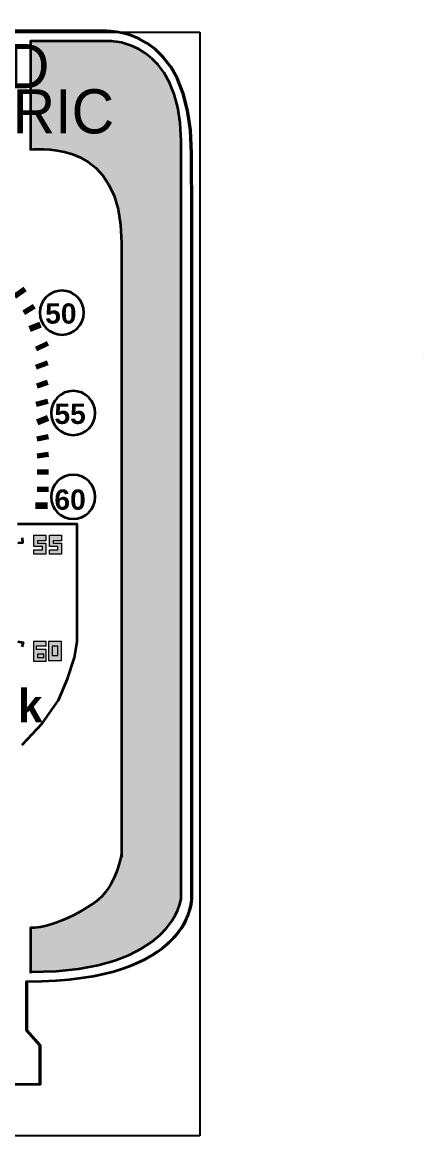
# Model space of a CAD drawing. Header units: inches. Extents: x -6.9 to 20.9, y -22.8 to -6.4.
# Drawn here: x 15.46 to 20.92, y -21.49 to -6.35 of the extents above; entities that cross this region are included whole.
import ezdxf

# ---------------------------------------------------------------- set-up
doc = ezdxf.new("R2010")
doc.units = ezdxf.units.IN
doc.header["$MEASUREMENT"] = 0
for name, color, linetype in [('Decorations', 7, 'Continuous'), ('Gold Things', 7, 'Continuous'), ('Parts Outlines', 7, 'Continuous'), ('Text', 7, 'Continuous'), ('Transoceanic Image', 7, 'Continuous')]:
    doc.layers.add(name, color=color, linetype=linetype)
picture_1 = doc.add_image_def('image1.png', size_in_pixel=(866, 978))

msp = doc.modelspace()

# ---------------------------------------------------------------- hatches: boundary and pattern name
at = {"layer": 'Decorations', "true_color": 0x231f20}
h = msp.add_hatch(color=179, dxfattribs=at)
h.dxf.hatch_style = 2
h.paths.add_polyline_path([(15.617, -13.582), (15.617, -13.526), (15.733, -13.526), (15.733, -13.478), (15.617, -13.478), (15.617, -13.325), (15.769, -13.325), (15.78, -13.325), (15.78, -13.403), (15.668, -13.403), (15.668, -13.436), (15.78, -13.436), (15.78, -13.582)])
h = msp.add_hatch(color=179, dxfattribs=at)
h.dxf.hatch_style = 2
h.paths.add_polyline_path([(15.828, -13.582), (15.828, -13.526), (15.944, -13.526), (15.944, -13.478), (15.828, -13.478), (15.828, -13.325), (15.98, -13.325), (15.991, -13.325), (15.991, -13.403), (15.879, -13.403), (15.879, -13.436), (15.991, -13.436), (15.991, -13.582)])
h = msp.add_hatch(color=179, dxfattribs=at)
h.dxf.hatch_style = 2
h.paths.add_polyline_path([(15.612, -14.77), (15.612, -15.038), (15.784, -15.038), (15.784, -14.88), (15.651, -14.88), (15.651, -14.832), (15.784, -14.831), (15.784, -14.77)])
h = msp.add_hatch(color=179, dxfattribs=at)
h.dxf.hatch_style = 2
h.paths.add_polyline_path([(15.816, -14.77), (15.816, -15.028), (15.991, -15.028), (15.991, -14.77)])
at = {"layer": 'Gold Things', "true_color": 0xf8ed31}
h = msp.add_hatch(color=2, dxfattribs=at)
h.dxf.hatch_style = 2
edge = h.paths.add_edge_path()
edge.add_spline(control_points=[(15.573, -19.262), (17.533, -19.262), (17.62, -18.263), (17.62, -18.263), (17.62, -18.263), (17.62, -18.133), (17.62, -18.133), (17.62, -18.133), (17.62, -8.85), (17.62, -8.85), (17.62, -8.85), (17.62, -7.964), (17.62, -7.964), (17.599, -6.593), (16.66, -6.612), (16.66, -6.612), (16.66, -6.612), (16.431, -6.609), (16.431, -6.609), (16.431, -6.609), (15.573, -6.612), (15.573, -6.612), (15.573, -6.612), (15.573, -8.082), (15.573, -8.082), (15.736, -8.082), (16.808, -7.952), (16.808, -9.351), (16.808, -17.703), (16.808, -17.703), (16.808, -17.703), (16.808, -17.703), (16.808, -17.665), (16.808, -17.665), (16.808, -17.665), (16.736, -18.12), (16.445, -18.318), (15.894, -18.694), (15.573, -18.665), (15.573, -18.665), (15.573, -18.665), (15.573, -19.282), (15.573, -19.282)], knot_values=[0, 0, 0, 0, 0.035278, 0.035278, 0.035278, 0.070556, 0.070556, 0.070556, 0.105833, 0.105833, 0.105833, 0.141111, 0.141111, 0.141111, 0.176389, 0.176389, 0.176389, 0.211667, 0.211667, 0.211667, 0.246944, 0.246944, 0.246944, 0.282222, 0.282222, 0.282222, 0.3175, 0.3175, 0.3175, 0.352778, 0.352778, 0.352778, 0.388056, 0.388056, 0.388056, 0.423333, 0.423333, 0.423333, 0.458611, 0.458611, 0.458611, 0.493889, 0.493889, 0.493889, 0.493889], degree=3, periodic=0)
edge.add_line((15.573, -19.282), (15.573, -19.262))

# ---------------------------------------------------------------- linework, layer by layer
at = {"layer": 'Decorations', "color": 179, "lineweight": 70, "true_color": 0x231f20}
for points in [[(15.357, -10.078), (15.496, -9.977)], [(15.478, -10.301), (15.619, -10.215)], [(15.646, -10.793), (15.808, -10.716)], [(15.646, -11.044), (15.808, -10.982)], [(15.661, -11.298), (15.808, -11.245)], [(15.646, -11.545), (15.808, -11.503)], [(15.661, -12.016), (15.816, -11.983)], [(15.661, -12.246), (15.816, -12.224)], [(15.661, -12.466), (15.816, -12.466)], [(15.661, -12.7), (15.816, -12.7)]]:
    msp.add_lwpolyline(points, dxfattribs=at)
at = {"layer": 'Decorations', "color": 179, "lineweight": 106, "true_color": 0x231f20}
for points in [[(15.702, -10.465), (15.555, -10.525)], [(15.808, -11.735), (15.661, -11.795)], [(15.8, -12.929), (15.641, -12.929)]]:
    msp.add_lwpolyline(points, dxfattribs=at)
at = {"layer": 'Decorations', "color": 179, "lineweight": 35, "true_color": 0x231f20}
for points in [[(20.92, -10.882), (20.92, -10.882)], [(15.458, -16.175), (15.728, -15.887), (15.951, -15.569), (16.075, -15.281), (16.169, -14.987), (16.204, -14.77), (16.204, -13.176), (15.393, -13.176)], [(15.458, -13.364), (15.463, -13.429), (15.399, -13.435)], [(15.399, -14.77), (15.469, -14.787), (15.452, -14.846)], [(15.698, -20.261), (15.698, -20.261)], [(15.698, -20.726), (15.698, -20.726)]]:
    msp.add_lwpolyline(points, dxfattribs=at)
at = {"layer": 'Decorations', "lineweight": 0}
for points in [[(15.617, -13.582), (15.617, -13.526), (15.733, -13.526), (15.733, -13.478), (15.617, -13.478), (15.617, -13.325), (15.769, -13.325), (15.78, -13.325), (15.78, -13.403), (15.668, -13.403), (15.668, -13.436), (15.78, -13.436), (15.78, -13.582), (15.617, -13.582)], [(15.828, -13.582), (15.828, -13.526), (15.944, -13.526), (15.944, -13.478), (15.828, -13.478), (15.828, -13.325), (15.98, -13.325), (15.991, -13.325), (15.991, -13.403), (15.879, -13.403), (15.879, -13.436), (15.991, -13.436), (15.991, -13.582), (15.828, -13.582)], [(15.612, -14.77), (15.612, -15.038), (15.784, -15.038), (15.784, -14.88), (15.651, -14.88), (15.651, -14.832), (15.784, -14.831), (15.784, -14.77), (15.612, -14.77)], [(15.816, -14.77), (15.816, -15.028), (15.991, -15.028), (15.991, -14.77), (15.816, -14.77)], [(15.666, -14.942), (15.666, -14.989), (15.75, -14.989), (15.75, -14.942), (15.666, -14.942)], [(15.866, -14.837), (15.866, -14.961), (15.941, -14.961), (15.941, -14.837), (15.866, -14.837)]]:
    msp.add_lwpolyline(points, dxfattribs=at)
at = {"layer": 'Decorations', "color": 179, "lineweight": 35, "true_color": 0x231f20}
msp.add_open_spline([(17.76, -8.996), (17.76, -8.996), (17.76, -18.174), (17.76, -18.174), (17.76, -18.174), (17.76, -18.263), (17.76, -18.263), (17.76, -18.263), (17.779, -19.394), (15.516, -19.394), (15.516, -19.394), (15.516, -19.465), (15.516, -19.465), (15.516, -19.465), (15.516, -20.06), (15.516, -20.06), (15.516, -20.06), (15.698, -20.261), (15.698, -20.261), (15.698, -20.261), (15.698, -20.708), (15.698, -20.708), (15.698, -20.708), (15.698, -20.79), (15.698, -20.79), (15.698, -20.79), (6.638, -20.79), (6.638, -20.79), (6.638, -20.79), (6.638, -20.261), (6.638, -20.261), (6.638, -20.261), (6.82, -20.077), (6.82, -20.077), (6.82, -20.077), (6.82, -19.415), (6.82, -19.415), (4.557, -19.415), (4.577, -18.239), (4.577, -18.239), (4.577, -18.239), (4.577, -17.486), (4.577, -17.486), (4.577, -17.486), (4.577, -8.978), (4.577, -8.978), (4.577, -8.978), (4.577, -8.132), (4.577, -8.132), (4.577, -6.354), (5.797, -6.472), (5.797, -6.472), (5.797, -6.472), (6.156, -6.47), (6.156, -6.47), (6.156, -6.47), (15.875, -6.47), (15.875, -6.47), (15.875, -6.47), (16.543, -6.472), (16.543, -6.472), (16.543, -6.472), (17.754, -6.358), (17.754, -8.132), (17.754, -8.132), (17.76, -8.996), (17.76, -8.996)], degree=3, knots=[0, 0, 0, 0, 1, 1, 1, 2, 2, 2, 3, 3, 3, 4, 4, 4, 5, 5, 5, 6, 6, 6, 7, 7, 7, 8, 8, 8, 9, 9, 9, 10, 10, 10, 11, 11, 11, 12, 12, 12, 13, 13, 13, 14, 14, 14, 15, 15, 15, 16, 16, 16, 17, 17, 17, 18, 18, 18, 19, 19, 19, 20, 20, 20, 21, 21, 21, 22, 22, 22, 22], dxfattribs=at)
at = {"layer": 'Decorations', "color": 178, "lineweight": 35, "true_color": 0x020202}
for points in [[(16.298, -10.301), (16.298, -10.467), (16.164, -10.601), (15.998, -10.601), (15.833, -10.601), (15.698, -10.467), (15.698, -10.301), (15.698, -10.135), (15.833, -10.001), (15.998, -10.001), (16.164, -10.001), (16.298, -10.135), (16.298, -10.301)], [(16.451, -11.665), (16.451, -11.831), (16.317, -11.965), (16.151, -11.965), (15.986, -11.965), (15.851, -11.831), (15.851, -11.665), (15.851, -11.5), (15.986, -11.365), (16.151, -11.365), (16.317, -11.365), (16.451, -11.5), (16.451, -11.665)], [(16.451, -12.806), (16.451, -12.972), (16.317, -13.106), (16.151, -13.106), (15.986, -13.106), (15.851, -12.972), (15.851, -12.806), (15.851, -12.64), (15.986, -12.506), (16.151, -12.506), (16.317, -12.506), (16.451, -12.64), (16.451, -12.806)]]:
    msp.add_open_spline(points, degree=3, knots=[0, 0, 0, 0, 1, 1, 1, 2, 2, 2, 3, 3, 3, 4, 4, 4, 4], dxfattribs=at)
at = {"layer": 'Gold Things', "color": 179, "lineweight": 35, "true_color": 0x231f20}
for points, knots in [([(17.768, -8.996), (17.768, -8.996), (17.768, -18.174), (17.768, -18.174), (17.768, -18.174), (17.768, -18.263), (17.768, -18.263), (17.768, -18.263), (17.788, -19.394), (15.525, -19.394), (15.525, -19.394), (15.525, -19.465), (15.525, -19.465), (15.525, -19.465), (15.525, -20.06), (15.525, -20.06), (15.525, -20.06), (15.707, -20.261), (15.707, -20.261), (15.707, -20.261), (15.707, -20.708), (15.707, -20.708), (15.707, -20.708), (15.707, -20.79), (15.707, -20.79), (15.707, -20.79), (6.647, -20.79), (6.647, -20.79), (6.647, -20.79), (6.647, -20.261), (6.647, -20.261), (6.647, -20.261), (6.829, -20.077), (6.829, -20.077), (6.829, -20.077), (6.829, -19.415), (6.829, -19.415), (4.566, -19.415), (4.586, -18.239), (4.586, -18.239), (4.586, -18.239), (4.586, -17.486), (4.586, -17.486), (4.586, -17.486), (4.586, -8.978), (4.586, -8.978), (4.586, -8.978), (4.586, -8.132), (4.586, -8.132), (4.586, -6.354), (5.806, -6.472), (5.806, -6.472), (5.806, -6.472), (6.165, -6.47), (6.165, -6.47), (6.165, -6.47), (15.884, -6.47), (15.884, -6.47), (15.884, -6.47), (16.552, -6.472), (16.552, -6.472), (16.552, -6.472), (17.763, -6.358), (17.763, -8.132), (17.763, -8.132), (17.768, -8.996), (17.768, -8.996)], [0, 0, 0, 0, 1, 1, 1, 2, 2, 2, 3, 3, 3, 4, 4, 4, 5, 5, 5, 6, 6, 6, 7, 7, 7, 8, 8, 8, 9, 9, 9, 10, 10, 10, 11, 11, 11, 12, 12, 12, 13, 13, 13, 14, 14, 14, 15, 15, 15, 16, 16, 16, 17, 17, 17, 18, 18, 18, 19, 19, 19, 20, 20, 20, 21, 21, 21, 22, 22, 22, 22]), ([(15.573, -19.262), (17.533, -19.262), (17.62, -18.263), (17.62, -18.263), (17.62, -18.263), (17.62, -18.133), (17.62, -18.133), (17.62, -18.133), (17.62, -8.85), (17.62, -8.85), (17.62, -8.85), (17.62, -7.964), (17.62, -7.964), (17.599, -6.593), (16.66, -6.612), (16.66, -6.612), (16.66, -6.612), (16.431, -6.609), (16.431, -6.609), (16.431, -6.609), (15.573, -6.612), (15.573, -6.612), (15.573, -6.612), (15.573, -8.082), (15.573, -8.082), (15.736, -8.082), (16.808, -7.952), (16.808, -9.351), (16.808, -17.703), (16.808, -17.703), (16.808, -17.703), (16.808, -17.703), (16.808, -17.665), (16.808, -17.665), (16.808, -17.665), (16.736, -18.12), (16.445, -18.318), (15.894, -18.694), (15.573, -18.665), (15.573, -18.665), (15.573, -18.665), (15.573, -19.282), (15.573, -19.282)], [0, 0, 0, 0, 1, 1, 1, 2, 2, 2, 3, 3, 3, 4, 4, 4, 5, 5, 5, 6, 6, 6, 7, 7, 7, 8, 8, 8, 9, 9, 9, 10, 10, 10, 11, 11, 11, 12, 12, 12, 13, 13, 13, 14, 14, 14, 14])]:
    msp.add_open_spline(points, degree=3, knots=knots, dxfattribs=at)
at = {"layer": 'Parts Outlines', "color": 179, "lineweight": 35, "true_color": 0x231f20}
msp.add_open_spline([(17.76, -8.996), (17.76, -8.996), (17.76, -18.174), (17.76, -18.174), (17.76, -18.174), (17.76, -18.263), (17.76, -18.263), (17.76, -18.263), (17.779, -19.394), (15.516, -19.394), (15.516, -19.394), (15.516, -19.465), (15.516, -19.465), (15.516, -19.465), (15.516, -20.06), (15.516, -20.06), (15.516, -20.06), (15.698, -20.261), (15.698, -20.261), (15.698, -20.261), (15.698, -20.708), (15.698, -20.708), (15.698, -20.708), (15.698, -20.79), (15.698, -20.79), (15.698, -20.79), (6.638, -20.79), (6.638, -20.79), (6.638, -20.79), (6.638, -20.261), (6.638, -20.261), (6.638, -20.261), (6.82, -20.077), (6.82, -20.077), (6.82, -20.077), (6.82, -19.415), (6.82, -19.415), (4.557, -19.415), (4.577, -18.239), (4.577, -18.239), (4.577, -18.239), (4.577, -17.486), (4.577, -17.486), (4.577, -17.486), (4.577, -8.978), (4.577, -8.978), (4.577, -8.978), (4.577, -8.132), (4.577, -8.132), (4.577, -6.354), (5.797, -6.472), (5.797, -6.472), (5.797, -6.472), (6.156, -6.47), (6.156, -6.47), (6.156, -6.47), (15.875, -6.47), (15.875, -6.47), (15.875, -6.47), (16.543, -6.472), (16.543, -6.472), (16.543, -6.472), (17.754, -6.358), (17.754, -8.132), (17.754, -8.132), (17.76, -8.996), (17.76, -8.996)], degree=3, knots=[0, 0, 0, 0, 1, 1, 1, 2, 2, 2, 3, 3, 3, 4, 4, 4, 5, 5, 5, 6, 6, 6, 7, 7, 7, 8, 8, 8, 9, 9, 9, 10, 10, 10, 11, 11, 11, 12, 12, 12, 13, 13, 13, 14, 14, 14, 15, 15, 15, 16, 16, 16, 17, 17, 17, 18, 18, 18, 19, 19, 19, 20, 20, 20, 21, 21, 21, 22, 22, 22, 22], dxfattribs=at)
at = {"layer": 'Text', "color": 179, "lineweight": 35, "true_color": 0x231f20}
msp.add_open_spline([(17.76, -8.996), (17.76, -8.996), (17.76, -18.174), (17.76, -18.174), (17.76, -18.174), (17.76, -18.263), (17.76, -18.263), (17.76, -18.263), (17.779, -19.394), (15.516, -19.394), (15.516, -19.394), (15.516, -19.465), (15.516, -19.465), (15.516, -19.465), (15.516, -20.06), (15.516, -20.06), (15.516, -20.06), (15.698, -20.261), (15.698, -20.261), (15.698, -20.261), (15.698, -20.708), (15.698, -20.708), (15.698, -20.708), (15.698, -20.79), (15.698, -20.79), (15.698, -20.79), (6.638, -20.79), (6.638, -20.79), (6.638, -20.79), (6.638, -20.261), (6.638, -20.261), (6.638, -20.261), (6.82, -20.077), (6.82, -20.077), (6.82, -20.077), (6.82, -19.415), (6.82, -19.415), (4.557, -19.415), (4.577, -18.239), (4.577, -18.239), (4.577, -18.239), (4.577, -17.486), (4.577, -17.486), (4.577, -17.486), (4.577, -8.978), (4.577, -8.978), (4.577, -8.978), (4.577, -8.132), (4.577, -8.132), (4.577, -6.354), (5.797, -6.472), (5.797, -6.472), (5.797, -6.472), (6.156, -6.47), (6.156, -6.47), (6.156, -6.47), (15.875, -6.47), (15.875, -6.47), (15.875, -6.47), (16.543, -6.472), (16.543, -6.472), (16.543, -6.472), (17.754, -6.358), (17.754, -8.132), (17.754, -8.132), (17.76, -8.996), (17.76, -8.996)], degree=3, knots=[0, 0, 0, 0, 1, 1, 1, 2, 2, 2, 3, 3, 3, 4, 4, 4, 5, 5, 5, 6, 6, 6, 7, 7, 7, 8, 8, 8, 9, 9, 9, 10, 10, 10, 11, 11, 11, 12, 12, 12, 13, 13, 13, 14, 14, 14, 15, 15, 15, 16, 16, 16, 17, 17, 17, 18, 18, 18, 19, 19, 19, 20, 20, 20, 21, 21, 21, 22, 22, 22, 22], dxfattribs=at)
at = {"layer": 'Transoceanic Image', "color": 179, "lineweight": 35, "true_color": 0x231f20}
msp.add_open_spline([(17.76, -8.996), (17.76, -8.996), (17.76, -18.174), (17.76, -18.174), (17.76, -18.174), (17.76, -18.263), (17.76, -18.263), (17.76, -18.263), (17.779, -19.394), (15.516, -19.394), (15.516, -19.394), (15.516, -19.465), (15.516, -19.465), (15.516, -19.465), (15.516, -20.06), (15.516, -20.06), (15.516, -20.06), (15.698, -20.261), (15.698, -20.261), (15.698, -20.261), (15.698, -20.708), (15.698, -20.708), (15.698, -20.708), (15.698, -20.79), (15.698, -20.79), (15.698, -20.79), (6.638, -20.79), (6.638, -20.79), (6.638, -20.79), (6.638, -20.261), (6.638, -20.261), (6.638, -20.261), (6.82, -20.077), (6.82, -20.077), (6.82, -20.077), (6.82, -19.415), (6.82, -19.415), (4.557, -19.415), (4.577, -18.239), (4.577, -18.239), (4.577, -18.239), (4.577, -17.486), (4.577, -17.486), (4.577, -17.486), (4.577, -8.978), (4.577, -8.978), (4.577, -8.978), (4.577, -8.132), (4.577, -8.132), (4.577, -6.354), (5.797, -6.472), (5.797, -6.472), (5.797, -6.472), (6.156, -6.47), (6.156, -6.47), (6.156, -6.47), (15.875, -6.47), (15.875, -6.47), (15.875, -6.47), (16.543, -6.472), (16.543, -6.472), (16.543, -6.472), (17.754, -6.358), (17.754, -8.132), (17.754, -8.132), (17.76, -8.996), (17.76, -8.996)], degree=3, knots=[0, 0, 0, 0, 1, 1, 1, 2, 2, 2, 3, 3, 3, 4, 4, 4, 5, 5, 5, 6, 6, 6, 7, 7, 7, 8, 8, 8, 9, 9, 9, 10, 10, 10, 11, 11, 11, 12, 12, 12, 13, 13, 13, 14, 14, 14, 15, 15, 15, 16, 16, 16, 17, 17, 17, 18, 18, 18, 19, 19, 19, 20, 20, 20, 21, 21, 21, 22, 22, 22, 22], dxfattribs=at)

# ---------------------------------------------------------------- texts
at = {"layer": 'Decorations', "color": 179, "true_color": 0x231f20, "attachment_point": 7}
for s, insert, char_height in [('\\fArial Rounded MT|b1|i0|c0|p34;\\W1;50', (15.77, -10.454), 0.27474), ('\\fArial Rounded MT|b1|i0|c0|p34;\\W1;55   ', (15.896, -11.818), 0.27474), ('\\fArial Rounded MT|b1|i0|c0|p34;\\W1;60', (15.896, -12.984), 0.27474), ('\\fSinhala MN|b1|i0|c0|p34;\\W1;uplink                 downlink', (8.519, -16.005), 0.44958)]:
    msp.add_mtext(s, dxfattribs=dict(at, insert=insert, char_height=char_height))
at = {"layer": 'Text', "color": 179, "true_color": 0x231f20, "char_height": 0.59944, "attachment_point": 7}
for s, insert in [('\\fSinhala MN|b0|i0|c0|p34;\\W1;PHASE-4-GROUND', (8.569, -7.258)), ('\\fSinhala MN|b0|i0|c0|p34;\\W1;TRANS-IONOSPHERIC', (8.113, -7.873))]:
    msp.add_mtext(s, dxfattribs=dict(at, insert=insert))

# ---------------------------------------------------------------- pictures from other files: only their frames are drawn
at = {"layer": 'Transoceanic Image'}
image = msp.add_image(picture_1, insert=(4.593, -21.49), size_in_units=(13.282, 15), dxfattribs=at)

doc.saveas('drawing.dxf')
